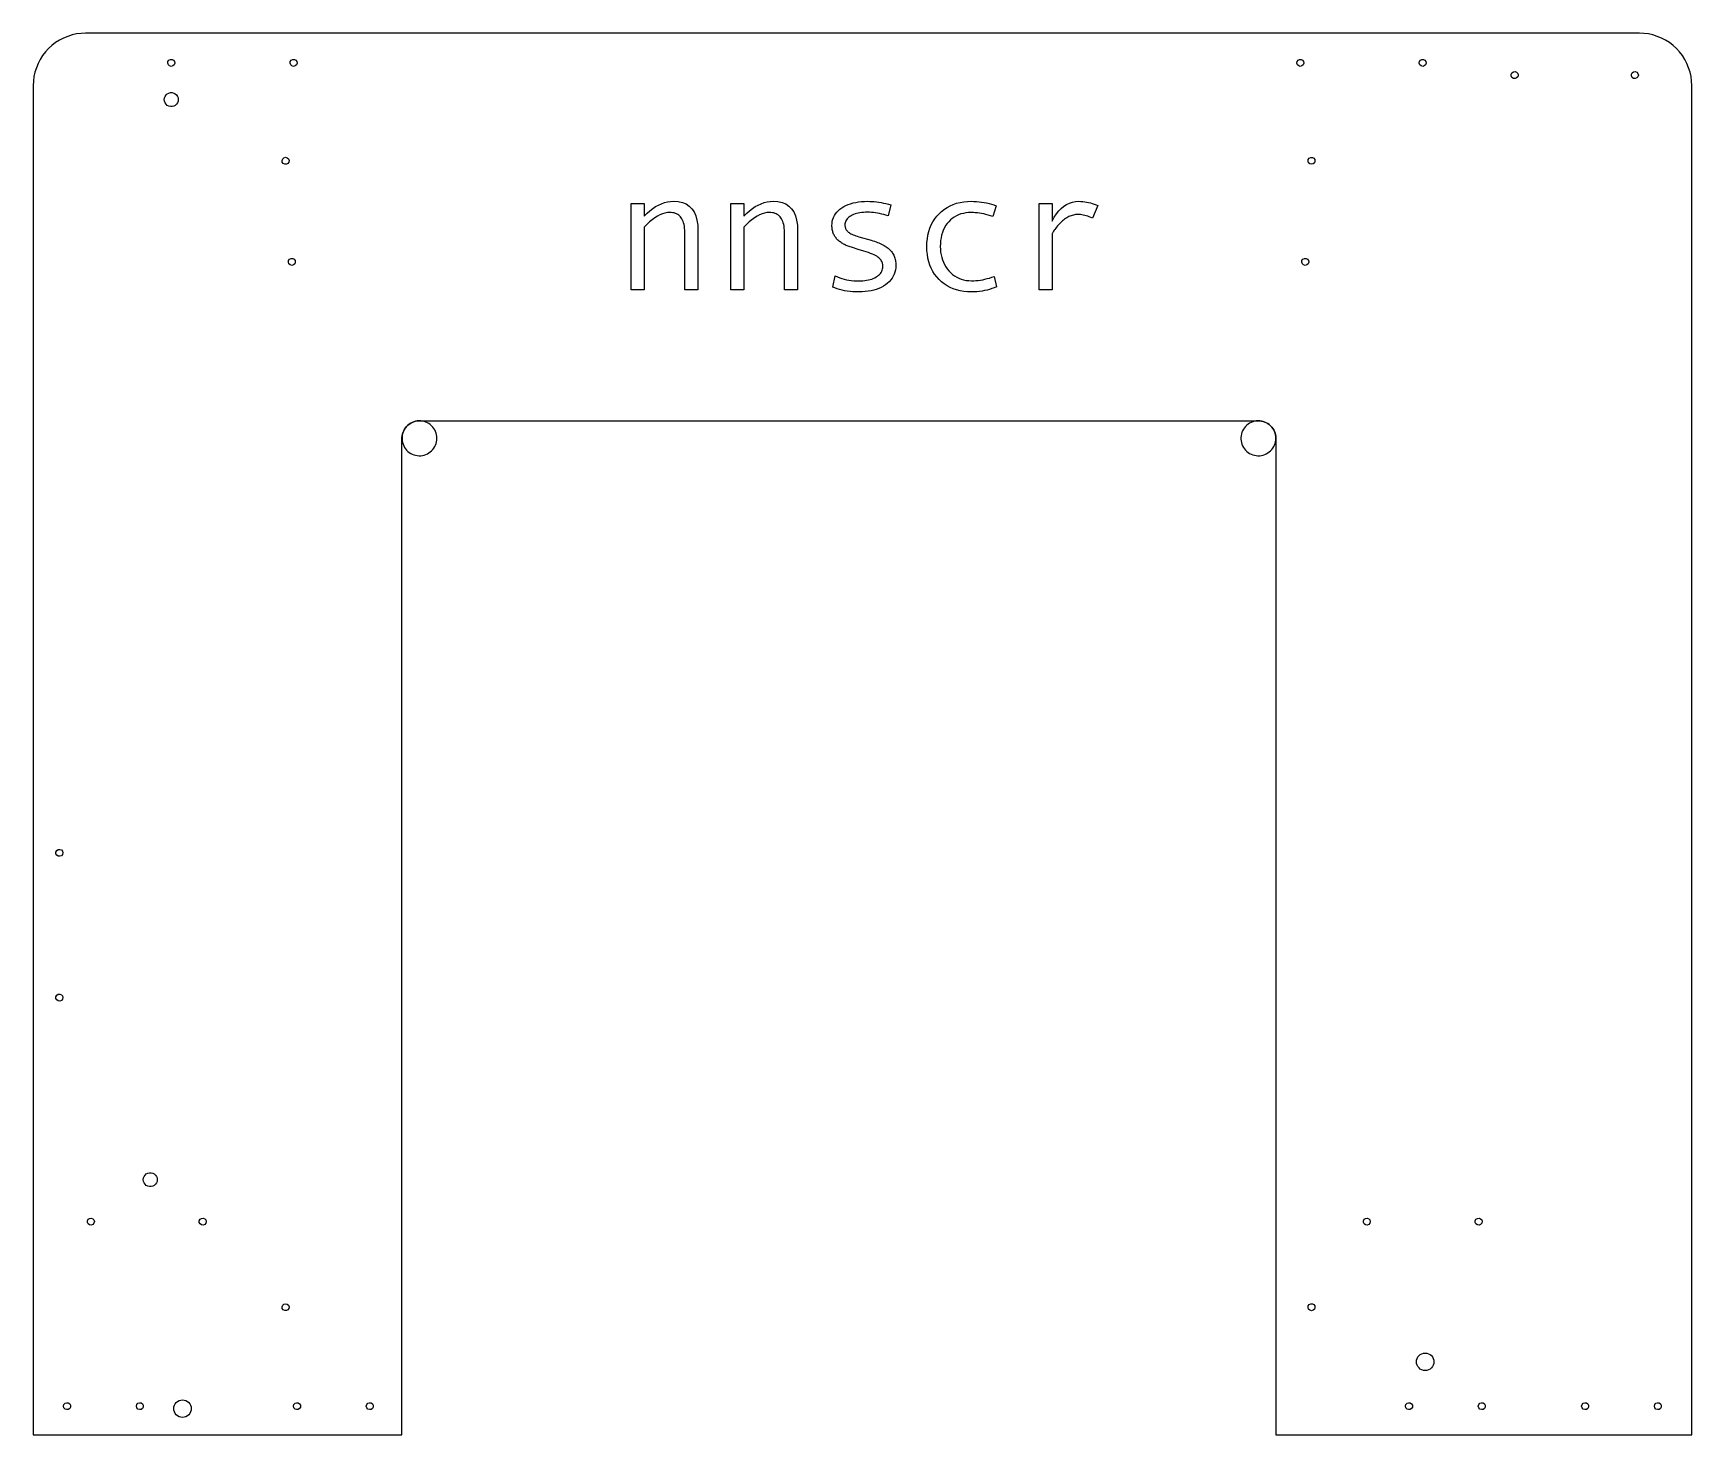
# Model space of a CAD drawing. Header units: metres. Extents: x -237 to 237, y 0 to 401.
import ezdxf

# ---------------------------------------------------------------- set-up
doc = ezdxf.new("R2010")
doc.units = ezdxf.units.M

msp = doc.modelspace()

# ---------------------------------------------------------------- linework, layer by layer
for p, q in [((-229.75, 398.99), (-230.854, 398.287)), ((-228.589, 399.595), (-229.75, 398.99)), ((-227.38, 400.095), (-228.589, 399.595)), ((-226.132, 400.489), (-227.38, 400.095)), ((-224.855, 400.772), (-226.132, 400.489)), ((-223.557, 400.943), (-224.855, 400.772)), ((-222.25, 401), (-223.557, 400.943)), ((222.25, 401), (-222.25, 401)), ((223.557, 400.943), (222.25, 401)), ((224.855, 400.772), (223.557, 400.943)), ((226.132, 400.489), (224.855, 400.772)), ((227.38, 400.095), (226.132, 400.489)), ((228.589, 399.595), (227.38, 400.095)), ((229.75, 398.99), (228.589, 399.595)), ((230.854, 398.287), (229.75, 398.99)), ((-234.537, 394.604), (-235.24, 393.5)), ((-233.741, 395.642), (-234.537, 394.604)), ((-232.857, 396.607), (-233.741, 395.642)), ((-231.892, 397.491), (-232.857, 396.607)), ((-230.854, 398.287), (-231.892, 397.491)), ((231.892, 397.491), (230.854, 398.287)), ((232.857, 396.607), (231.892, 397.491)), ((233.741, 395.642), (232.857, 396.607)), ((234.537, 394.604), (233.741, 395.642)), ((235.24, 393.5), (234.537, 394.604)), ((-236.739, 389.882), (-237.022, 388.605)), ((-236.345, 391.13), (-236.739, 389.882)), ((-235.845, 392.339), (-236.345, 391.13)), ((-235.24, 393.5), (-235.845, 392.339)), ((-198.743, 392.379), (-198.685, 392.855)), ((-198.573, 391.932), (-198.743, 392.379)), ((-198.685, 392.855), (-198.413, 393.249)), ((-198.215, 391.615), (-198.573, 391.932)), ((-198.413, 393.249), (-197.989, 393.471)), ((-197.75, 391.5), (-198.215, 391.615)), ((-197.989, 393.471), (-197.511, 393.471)), ((-197.285, 391.615), (-197.75, 391.5)), ((-197.511, 393.471), (-197.087, 393.249)), ((-196.927, 391.932), (-197.285, 391.615)), ((-197.087, 393.249), (-196.815, 392.855)), ((-196.757, 392.379), (-196.927, 391.932)), ((-196.815, 392.855), (-196.757, 392.379)), ((-163.743, 392.379), (-163.685, 392.855)), ((-163.573, 391.932), (-163.743, 392.379)), ((-163.685, 392.855), (-163.413, 393.249)), ((-163.215, 391.615), (-163.573, 391.932)), ((-163.413, 393.249), (-162.989, 393.471)), ((-162.75, 391.5), (-163.215, 391.615)), ((-162.989, 393.471), (-162.511, 393.471)), ((-162.285, 391.615), (-162.75, 391.5)), ((-162.511, 393.471), (-162.087, 393.249)), ((-161.927, 391.932), (-162.285, 391.615)), ((-162.087, 393.249), (-161.815, 392.855)), ((-161.757, 392.379), (-161.927, 391.932)), ((-161.815, 392.855), (-161.757, 392.379)), ((124.257, 392.379), (124.315, 392.855)), ((124.427, 391.932), (124.257, 392.379)), ((124.315, 392.855), (124.587, 393.249)), ((124.785, 391.615), (124.427, 391.932)), ((124.587, 393.249), (125.011, 393.471)), ((125.25, 391.5), (124.785, 391.615)), ((125.011, 393.471), (125.489, 393.471)), ((125.715, 391.615), (125.25, 391.5)), ((125.489, 393.471), (125.913, 393.249)), ((126.073, 391.932), (125.715, 391.615)), ((125.913, 393.249), (126.185, 392.855)), ((126.243, 392.379), (126.073, 391.932)), ((126.185, 392.855), (126.243, 392.379)), ((159.257, 392.379), (159.315, 392.855)), ((159.427, 391.932), (159.257, 392.379)), ((159.315, 392.855), (159.587, 393.249)), ((159.785, 391.615), (159.427, 391.932)), ((159.587, 393.249), (160.011, 393.471)), ((160.25, 391.5), (159.785, 391.615)), ((160.011, 393.471), (160.489, 393.471)), ((160.715, 391.615), (160.25, 391.5)), ((160.489, 393.471), (160.913, 393.249)), ((161.073, 391.932), (160.715, 391.615)), ((160.913, 393.249), (161.185, 392.855)), ((161.243, 392.379), (161.073, 391.932)), ((161.185, 392.855), (161.243, 392.379)), ((185.579, 389.239), (185.801, 389.663)), ((185.579, 388.761), (185.579, 389.239)), ((185.801, 389.663), (186.195, 389.935)), ((186.195, 389.935), (186.671, 389.993)), ((186.671, 389.993), (187.118, 389.823)), ((187.118, 389.823), (187.435, 389.465)), ((187.435, 389.465), (187.55, 389)), ((219.979, 389.239), (220.201, 389.663)), ((219.979, 388.761), (219.979, 389.239)), ((220.201, 389.663), (220.595, 389.935)), ((220.595, 389.935), (221.071, 389.993)), ((221.071, 389.993), (221.518, 389.823)), ((221.518, 389.823), (221.835, 389.465)), ((221.835, 389.465), (221.95, 389)), ((235.845, 392.339), (235.24, 393.5)), ((236.345, 391.13), (235.845, 392.339)), ((236.739, 389.882), (236.345, 391.13)), ((237.022, 388.605), (236.739, 389.882)), ((-237.193, 387.307), (-237.25, 386)), ((-237.25, 386), (-237.25, 0)), ((-237.022, 388.605), (-237.193, 387.307)), ((185.801, 388.337), (185.579, 388.761)), ((186.195, 388.065), (185.801, 388.337)), ((186.671, 388.007), (186.195, 388.065)), ((187.118, 388.177), (186.671, 388.007)), ((187.435, 388.535), (187.118, 388.177)), ((187.55, 389), (187.435, 388.535)), ((220.201, 388.337), (219.979, 388.761)), ((220.595, 388.065), (220.201, 388.337)), ((221.071, 388.007), (220.595, 388.065)), ((221.518, 388.177), (221.071, 388.007)), ((221.835, 388.535), (221.518, 388.177)), ((221.95, 389), (221.835, 388.535)), ((237.193, 387.307), (237.022, 388.605)), ((237.25, 386), (237.193, 387.307)), ((237.25, 0), (237.25, 386)), ((-199.75, 382), (-199.692, 382.479)), ((-199.692, 381.521), (-199.75, 382)), ((-199.692, 382.479), (-199.521, 382.929)), ((-199.521, 381.071), (-199.692, 381.521)), ((-199.521, 382.929), (-199.247, 383.326)), ((-199.247, 380.674), (-199.521, 381.071)), ((-199.247, 383.326), (-198.886, 383.646)), ((-198.886, 380.354), (-199.247, 380.674)), ((-198.886, 383.646), (-198.459, 383.87)), ((-198.459, 380.13), (-198.886, 380.354)), ((-198.459, 383.87), (-197.991, 383.985)), ((-197.991, 380.015), (-198.459, 380.13)), ((-197.991, 383.985), (-197.509, 383.985)), ((-197.509, 380.015), (-197.991, 380.015)), ((-197.509, 383.985), (-197.041, 383.87)), ((-197.041, 380.13), (-197.509, 380.015)), ((-197.041, 383.87), (-196.614, 383.646)), ((-196.614, 380.354), (-197.041, 380.13)), ((-196.614, 383.646), (-196.253, 383.326)), ((-196.253, 380.674), (-196.614, 380.354)), ((-196.253, 383.326), (-195.979, 382.929)), ((-195.979, 381.071), (-196.253, 380.674)), ((-195.979, 382.929), (-195.808, 382.479)), ((-195.808, 381.521), (-195.979, 381.071)), ((-195.808, 382.479), (-195.75, 382)), ((-195.75, 382), (-195.808, 381.521)), ((-165.873, 365.058), (-165.515, 365.375)), ((-165.515, 365.375), (-165.05, 365.49)), ((-165.05, 365.49), (-164.585, 365.375)), ((-164.585, 365.375), (-164.227, 365.058)), ((127.787, 365.239), (128.211, 365.461)), ((128.211, 365.461), (128.689, 365.461)), ((128.689, 365.461), (129.113, 365.239)), ((-166.043, 364.611), (-165.873, 365.058)), ((-165.985, 364.135), (-166.043, 364.611)), ((-165.713, 363.741), (-165.985, 364.135)), ((-165.289, 363.519), (-165.713, 363.741)), ((-164.811, 363.519), (-165.289, 363.519)), ((-164.387, 363.741), (-164.811, 363.519)), ((-164.115, 364.135), (-164.387, 363.741)), ((-164.227, 365.058), (-164.057, 364.611)), ((-164.057, 364.611), (-164.115, 364.135)), ((127.457, 364.369), (127.515, 364.845)), ((127.627, 363.922), (127.457, 364.369)), ((127.515, 364.845), (127.787, 365.239)), ((127.985, 363.605), (127.627, 363.922)), ((128.45, 363.49), (127.985, 363.605)), ((128.915, 363.605), (128.45, 363.49)), ((129.273, 363.922), (128.915, 363.605)), ((129.113, 365.239), (129.385, 364.845)), ((129.443, 364.369), (129.273, 363.922)), ((129.385, 364.845), (129.443, 364.369)), ((-66.1422, 327.55), (-66.1422, 352.318)), ((-66.1422, 352.318), (-62.4302, 352.318)), ((-62.4302, 352.318), (-62.4302, 348.67)), ((-59.9989, 350.824), (-59.1713, 351.373)), ((-59.1713, 351.373), (-58.3352, 351.838)), ((-58.3352, 351.838), (-57.4905, 352.218)), ((-57.4905, 352.218), (-56.6373, 352.514)), ((-56.6373, 352.514), (-55.7755, 352.725)), ((-55.7755, 352.725), (-54.9051, 352.852)), ((-54.9051, 352.852), (-54.0262, 352.894)), ((-54.0262, 352.894), (-52.7046, 352.81)), ((-52.7046, 352.81), (-51.522, 352.558)), ((-51.522, 352.558), (-50.4786, 352.137)), ((-50.4786, 352.137), (-49.5744, 351.549)), ((-49.5744, 351.549), (-48.8092, 350.792)), ((-37.6373, 327.55), (-37.6373, 352.318)), ((-37.6373, 352.318), (-33.9253, 352.318)), ((-33.9253, 352.318), (-33.9253, 348.67)), ((-31.494, 350.824), (-30.6664, 351.373)), ((-30.6664, 351.373), (-29.8303, 351.838)), ((-29.8303, 351.838), (-28.9856, 352.218)), ((-28.9856, 352.218), (-28.1324, 352.514)), ((-28.1324, 352.514), (-27.2706, 352.725)), ((-27.2706, 352.725), (-26.4002, 352.852)), ((-26.4002, 352.852), (-25.5213, 352.894)), ((-25.5213, 352.894), (-24.1997, 352.81)), ((-24.1997, 352.81), (-23.0172, 352.558)), ((-23.0172, 352.558), (-21.9738, 352.137)), ((-21.9738, 352.137), (-21.0695, 351.549)), ((-21.0695, 351.549), (-20.3043, 350.792)), ((-5.94443, 351.022), (-5.36534, 351.378)), ((-5.36534, 351.378), (-4.74963, 351.696)), ((-4.74963, 351.696), (-4.09734, 351.977)), ((-4.09734, 351.977), (-3.40843, 352.22)), ((-3.40843, 352.22), (-2.68294, 352.426)), ((-2.68294, 352.426), (-1.92084, 352.594)), ((-1.92084, 352.594), (-1.12213, 352.725)), ((-1.12213, 352.725), (-0.28684, 352.819)), ((-0.28684, 352.819), (0.58505, 352.875)), ((0.58505, 352.875), (1.49355, 352.894)), ((1.49355, 352.894), (2.09901, 352.884)), ((2.09901, 352.884), (2.71779, 352.853)), ((2.71779, 352.853), (3.34988, 352.802)), ((3.34988, 352.802), (3.99532, 352.73)), ((3.99532, 352.73), (4.65405, 352.638)), ((4.65405, 352.638), (5.32611, 352.525)), ((5.32611, 352.525), (6.01149, 352.392)), ((6.01149, 352.392), (6.71019, 352.239)), ((6.71019, 352.239), (7.42221, 352.065)), ((8.14755, 351.87), (7.31955, 348.734)), ((7.42221, 352.065), (8.14755, 351.87)), ((23.413, 350.627), (24.2248, 351.158)), ((24.2248, 351.158), (25.0806, 351.619)), ((25.0806, 351.619), (25.9804, 352.008)), ((25.9804, 352.008), (26.9242, 352.327)), ((26.9242, 352.327), (27.912, 352.575)), ((27.912, 352.575), (28.9438, 352.752)), ((28.9438, 352.752), (30.0196, 352.859)), ((30.0196, 352.859), (31.1394, 352.894)), ((31.1394, 352.894), (31.8829, 352.881)), ((31.8829, 352.881), (32.6192, 352.843)), ((32.6192, 352.843), (33.3483, 352.779)), ((33.3483, 352.779), (34.0703, 352.689)), ((34.0703, 352.689), (34.7852, 352.574)), ((34.7852, 352.574), (35.4929, 352.433)), ((35.4929, 352.433), (36.1935, 352.267)), ((36.1935, 352.267), (36.8869, 352.075)), ((36.8869, 352.075), (37.5733, 351.857)), ((38.2524, 351.614), (37.2734, 348.542)), ((37.5733, 351.857), (38.2524, 351.614)), ((50.5013, 327.55), (50.5013, 352.318)), ((50.5013, 352.318), (54.2133, 352.318)), ((54.2133, 352.318), (54.2133, 347.262)), ((56.8669, 350.866), (57.6181, 351.486)), ((57.6181, 351.486), (58.4043, 351.993)), ((58.4043, 351.993), (59.2257, 352.387)), ((59.2257, 352.387), (60.0821, 352.669)), ((60.0821, 352.669), (60.9737, 352.838)), ((60.9737, 352.838), (61.9003, 352.894)), ((61.9003, 352.894), (62.4586, 352.882)), ((62.4586, 352.882), (63.0136, 352.845)), ((63.0136, 352.845), (63.5653, 352.785)), ((63.5653, 352.785), (64.1136, 352.699)), ((64.1136, 352.699), (64.6586, 352.59)), ((64.6586, 352.59), (65.2002, 352.456)), ((65.2002, 352.456), (65.7385, 352.298)), ((65.7385, 352.298), (66.2734, 352.116)), ((67.3333, 351.678), (65.8383, 348.094)), ((66.2734, 352.116), (66.8051, 351.909)), ((66.8051, 351.909), (67.3333, 351.678)), ((-62.4302, 348.67), (-61.6283, 349.473)), ((-60.8938, 346.991), (-61.657, 346.273)), ((-61.6283, 349.473), (-60.8179, 350.191)), ((-60.1405, 347.624), (-60.8938, 346.991)), ((-60.8179, 350.191), (-59.9989, 350.824)), ((-59.3972, 348.173), (-60.1405, 347.624)), ((-58.664, 348.638), (-59.3972, 348.173)), ((-57.9406, 349.018), (-58.664, 348.638)), ((-57.2273, 349.314), (-57.9406, 349.018)), ((-56.524, 349.525), (-57.2273, 349.314)), ((-55.8306, 349.652), (-56.524, 349.525)), ((-55.1472, 349.694), (-55.8306, 349.652)), ((-54.7084, 349.679), (-55.1472, 349.694)), ((-54.2936, 349.635), (-54.7084, 349.679)), ((-53.9027, 349.56), (-54.2936, 349.635)), ((-53.5358, 349.456), (-53.9027, 349.56)), ((-53.1929, 349.323), (-53.5358, 349.456)), ((-52.874, 349.159), (-53.1929, 349.323)), ((-52.5791, 348.966), (-52.874, 349.159)), ((-52.3082, 348.744), (-52.5791, 348.966)), ((-52.0612, 348.491), (-52.3082, 348.744)), ((-51.8382, 348.209), (-52.0612, 348.491)), ((-51.6376, 347.894), (-51.8382, 348.209)), ((-51.458, 347.542), (-51.6376, 347.894)), ((-51.2996, 347.154), (-51.458, 347.542)), ((-51.1624, 346.73), (-51.2996, 347.154)), ((-51.0462, 346.27), (-51.1624, 346.73)), ((-48.8092, 350.792), (-48.1832, 349.867)), ((-48.1832, 349.867), (-47.6962, 348.774)), ((-47.6962, 348.774), (-47.3484, 347.513)), ((-47.3484, 347.513), (-47.1398, 346.084)), ((-33.9253, 348.67), (-33.1234, 349.473)), ((-32.3889, 346.991), (-33.1521, 346.273)), ((-33.1234, 349.473), (-32.313, 350.191)), ((-31.6356, 347.624), (-32.3889, 346.991)), ((-32.313, 350.191), (-31.494, 350.824)), ((-30.8923, 348.173), (-31.6356, 347.624)), ((-30.1591, 348.638), (-30.8923, 348.173)), ((-29.4358, 349.018), (-30.1591, 348.638)), ((-28.7224, 349.314), (-29.4358, 349.018)), ((-28.0191, 349.525), (-28.7224, 349.314)), ((-27.3257, 349.652), (-28.0191, 349.525)), ((-26.6423, 349.694), (-27.3257, 349.652)), ((-26.2035, 349.679), (-26.6423, 349.694)), ((-25.7887, 349.635), (-26.2035, 349.679)), ((-25.3978, 349.56), (-25.7887, 349.635)), ((-25.031, 349.456), (-25.3978, 349.56)), ((-24.6881, 349.323), (-25.031, 349.456)), ((-24.3692, 349.159), (-24.6881, 349.323)), ((-24.0742, 348.966), (-24.3692, 349.159)), ((-23.8033, 348.744), (-24.0742, 348.966)), ((-23.5563, 348.491), (-23.8033, 348.744)), ((-23.3333, 348.209), (-23.5563, 348.491)), ((-23.1327, 347.894), (-23.3333, 348.209)), ((-22.9532, 347.542), (-23.1327, 347.894)), ((-22.7948, 347.154), (-22.9532, 347.542)), ((-22.6575, 346.73), (-22.7948, 347.154)), ((-22.5413, 346.27), (-22.6575, 346.73)), ((-20.3043, 350.792), (-19.6783, 349.867)), ((-19.6783, 349.867), (-19.1914, 348.774)), ((-19.1914, 348.774), (-18.8436, 347.513)), ((-18.8436, 347.513), (-18.6349, 346.084)), ((-8.74843, 345.952), (-8.7204, 346.579)), ((-8.7204, 346.579), (-8.63628, 347.178)), ((-8.63628, 347.178), (-8.49608, 347.752)), ((-8.49608, 347.752), (-8.29979, 348.299)), ((-8.29979, 348.299), (-8.04744, 348.819)), ((-8.04744, 348.819), (-7.739, 349.313)), ((-7.739, 349.313), (-7.37448, 349.78)), ((-7.37448, 349.78), (-6.95387, 350.22)), ((-6.95387, 350.22), (-6.47719, 350.635)), ((-6.47719, 350.635), (-5.94443, 351.022)), ((-5.01892, 346.417), (-5.03644, 346.09)), ((-4.9664, 346.731), (-5.01892, 346.417)), ((-4.87885, 347.032), (-4.9664, 346.731)), ((-4.75627, 347.319), (-4.87885, 347.032)), ((-4.59868, 347.592), (-4.75627, 347.319)), ((-4.40607, 347.852), (-4.59868, 347.592)), ((-4.17844, 348.099), (-4.40607, 347.852)), ((-3.91579, 348.333), (-4.17844, 348.099)), ((-3.61812, 348.552), (-3.91579, 348.333)), ((-3.28543, 348.759), (-3.61812, 348.552)), ((-2.9225, 348.949), (-3.28543, 348.759)), ((-2.53447, 349.119), (-2.9225, 348.949)), ((-2.12137, 349.268), (-2.53447, 349.119)), ((-1.6832, 349.398), (-2.12137, 349.268)), ((-1.21994, 349.508), (-1.6832, 349.398)), ((-0.7316, 349.598), (-1.21994, 349.508)), ((-0.21817, 349.668), (-0.7316, 349.598)), ((0.32031, 349.718), (-0.21817, 349.668)), ((0.8839, 349.748), (0.32031, 349.718)), ((1.47255, 349.758), (0.8839, 349.748)), ((2.0253, 349.748), (1.47255, 349.758)), ((2.58514, 349.717), (2.0253, 349.748)), ((3.1521, 349.666), (2.58514, 349.717)), ((3.72615, 349.594), (3.1521, 349.666)), ((4.3073, 349.502), (3.72615, 349.594)), ((4.89555, 349.389), (4.3073, 349.502)), ((5.49091, 349.256), (4.89555, 349.389)), ((6.09335, 349.103), (5.49091, 349.256)), ((6.7029, 348.929), (6.09335, 349.103)), ((7.31955, 348.734), (6.7029, 348.929)), ((19.6757, 346.145), (20.1319, 347.017)), ((20.1319, 347.017), (20.6582, 347.842)), ((20.6582, 347.842), (21.2547, 348.62)), ((21.2547, 348.62), (21.9214, 349.352)), ((21.9214, 349.352), (22.6452, 350.025)), ((22.6452, 350.025), (23.413, 350.627)), ((24.1964, 346.516), (23.7884, 345.933)), ((24.6524, 347.061), (24.1964, 346.516)), ((25.1495, 347.561), (24.6524, 347.061)), ((25.6807, 348.009), (25.1495, 347.561)), ((26.2461, 348.404), (25.6807, 348.009)), ((26.8456, 348.746), (26.2461, 348.404)), ((27.4792, 349.036), (26.8456, 348.746)), ((28.147, 349.273), (27.4792, 349.036)), ((28.8489, 349.457), (28.147, 349.273)), ((29.5849, 349.589), (28.8489, 349.457)), ((30.3551, 349.668), (29.5849, 349.589)), ((31.1594, 349.694), (30.3551, 349.668)), ((31.7107, 349.682), (31.1594, 349.694)), ((32.2754, 349.648), (31.7107, 349.682)), ((32.8533, 349.59), (32.2754, 349.648)), ((33.4447, 349.51), (32.8533, 349.59)), ((34.0494, 349.406), (33.4447, 349.51)), ((34.6675, 349.279), (34.0494, 349.406)), ((35.299, 349.13), (34.6675, 349.279)), ((35.9438, 348.957), (35.299, 349.13)), ((36.6019, 348.761), (35.9438, 348.957)), ((37.2734, 348.542), (36.6019, 348.761)), ((54.2133, 347.262), (54.8241, 348.332)), ((54.8241, 348.332), (55.4699, 349.29)), ((55.4699, 349.29), (56.1509, 350.134)), ((56.3419, 346.477), (56.0661, 346.169)), ((56.1509, 350.134), (56.8669, 350.866)), ((56.6228, 346.769), (56.3419, 346.477)), ((56.9086, 347.044), (56.6228, 346.769)), ((57.1994, 347.304), (56.9086, 347.044)), ((57.4951, 347.548), (57.1994, 347.304)), ((57.7959, 347.775), (57.4951, 347.548)), ((58.1016, 347.987), (57.7959, 347.775)), ((58.4123, 348.182), (58.1016, 347.987)), ((58.7262, 348.36), (58.4123, 348.182)), ((59.0415, 348.519), (58.7262, 348.36)), ((59.3583, 348.659), (59.0415, 348.519)), ((59.6765, 348.781), (59.3583, 348.659)), ((59.9961, 348.884), (59.6765, 348.781)), ((60.3171, 348.968), (59.9961, 348.884)), ((60.6395, 349.034), (60.3171, 348.968)), ((60.9634, 349.081), (60.6395, 349.034)), ((61.2886, 349.109), (60.9634, 349.081)), ((61.6153, 349.118), (61.2886, 349.109)), ((61.978, 349.108), (61.6153, 349.118)), ((62.3538, 349.077), (61.978, 349.108)), ((62.743, 349.026), (62.3538, 349.077)), ((63.1454, 348.954), (62.743, 349.026)), ((63.5611, 348.862), (63.1454, 348.954)), ((63.99, 348.749), (63.5611, 348.862)), ((64.4322, 348.616), (63.99, 348.749)), ((64.8876, 348.463), (64.4322, 348.616)), ((65.3564, 348.289), (64.8876, 348.463)), ((65.8383, 348.094), (65.3564, 348.289)), ((-61.657, 346.273), (-62.4302, 345.47)), ((-62.4302, 345.47), (-62.4302, 327.55)), ((-50.9512, 345.773), (-51.0462, 346.27)), ((-50.8772, 345.239), (-50.9512, 345.773)), ((-50.8244, 344.669), (-50.8772, 345.239)), ((-50.7928, 344.063), (-50.8244, 344.669)), ((-50.7822, 343.421), (-50.7928, 344.063)), ((-50.7822, 327.55), (-50.7822, 343.421)), ((-47.1398, 346.084), (-47.0702, 344.486)), ((-47.0702, 344.486), (-47.0702, 327.55)), ((-33.1521, 346.273), (-33.9253, 345.47)), ((-33.9253, 345.47), (-33.9253, 327.55)), ((-22.4463, 345.773), (-22.5413, 346.27)), ((-22.3724, 345.239), (-22.4463, 345.773)), ((-22.3195, 344.669), (-22.3724, 345.239)), ((-22.2879, 344.063), (-22.3195, 344.669)), ((-22.2773, 343.421), (-22.2879, 344.063)), ((-22.2773, 327.55), (-22.2773, 343.421)), ((-18.6349, 346.084), (-18.5653, 344.486)), ((-18.5653, 344.486), (-18.5653, 327.55)), ((-8.74239, 345.661), (-8.74843, 345.952)), ((-8.72423, 345.376), (-8.74239, 345.661)), ((-8.69398, 345.096), (-8.72423, 345.376)), ((-8.65163, 344.822), (-8.69398, 345.096)), ((-8.59718, 344.554), (-8.65163, 344.822)), ((-8.53064, 344.291), (-8.59718, 344.554)), ((-8.45198, 344.035), (-8.53064, 344.291)), ((-8.36124, 343.783), (-8.45198, 344.035)), ((-8.25838, 343.538), (-8.36124, 343.783)), ((-8.14343, 343.298), (-8.25838, 343.538)), ((-8.01666, 343.064), (-8.14343, 343.298)), ((-7.87875, 342.838), (-8.01666, 343.064)), ((-7.72971, 342.617), (-7.87875, 342.838)), ((-7.56952, 342.404), (-7.72971, 342.617)), ((-7.39818, 342.197), (-7.56952, 342.404)), ((-7.21571, 341.996), (-7.39818, 342.197)), ((-7.02211, 341.803), (-7.21571, 341.996)), ((-6.81735, 341.615), (-7.02211, 341.803)), ((-5.03644, 346.09), (-5.02841, 345.881)), ((-5.02841, 345.881), (-5.00435, 345.678)), ((-5.00435, 345.678), (-4.96425, 345.479)), ((-4.96425, 345.479), (-4.90811, 345.287)), ((-4.90811, 345.287), (-4.83594, 345.1)), ((-4.83594, 345.1), (-4.74771, 344.918)), ((-4.74771, 344.918), (-4.64345, 344.741)), ((-4.64345, 344.741), (-4.52315, 344.57)), ((-4.52315, 344.57), (-4.38681, 344.404)), ((-4.38681, 344.404), (-4.23444, 344.244)), ((-4.23444, 344.244), (-4.05779, 344.088)), ((-4.05779, 344.088), (-3.84903, 343.933)), ((-3.84903, 343.933), (-3.60818, 343.78)), ((-3.60818, 343.78), (-3.33524, 343.63)), ((-3.33524, 343.63), (-3.03018, 343.481)), ((-3.03018, 343.481), (-2.69304, 343.334)), ((-2.69304, 343.334), (-2.32378, 343.189)), ((-2.32378, 343.189), (-1.92244, 343.046)), ((-1.92244, 343.046), (-1.48898, 342.904)), ((-1.48898, 342.904), (-1.02344, 342.765)), ((-1.02344, 342.765), (2.49455, 341.74)), ((2.49455, 341.74), (2.97206, 341.599)), ((18.4475, 341.086), (18.5528, 342.191)), ((18.5528, 342.191), (18.7282, 343.25)), ((18.7282, 343.25), (18.9739, 344.261)), ((18.9739, 344.261), (19.2897, 345.227)), ((19.2897, 345.227), (19.6757, 346.145)), ((22.3484, 341.65), (22.2764, 340.805)), ((22.4684, 342.457), (22.3484, 341.65)), ((22.6364, 343.228), (22.4684, 342.457)), ((22.8524, 343.96), (22.6364, 343.228)), ((23.1164, 344.655), (22.8524, 343.96)), ((23.4284, 345.313), (23.1164, 344.655)), ((23.7884, 345.933), (23.4284, 345.313)), ((54.2265, 343.608), (54.2133, 343.55)), ((54.2133, 343.55), (54.2133, 327.55)), ((54.266, 343.696), (54.2265, 343.608)), ((54.3318, 343.815), (54.266, 343.696)), ((54.4239, 343.965), (54.3318, 343.815)), ((54.5423, 344.145), (54.4239, 343.965)), ((54.6871, 344.356), (54.5423, 344.145)), ((54.8582, 344.597), (54.6871, 344.356)), ((55.0556, 344.869), (54.8582, 344.597)), ((55.2793, 345.171), (55.0556, 344.869)), ((55.5293, 345.504), (55.2793, 345.171)), ((55.7952, 345.844), (55.5293, 345.504)), ((56.0661, 346.169), (55.7952, 345.844)), ((-6.60147, 341.435), (-6.81735, 341.615)), ((-6.37444, 341.261), (-6.60147, 341.435)), ((-6.13991, 341.095), (-6.37444, 341.261)), ((-5.90152, 340.936), (-6.13991, 341.095)), ((-5.65927, 340.786), (-5.90152, 340.936)), ((-5.41315, 340.645), (-5.65927, 340.786)), ((-5.16318, 340.511), (-5.41315, 340.645)), ((-4.90935, 340.386), (-5.16318, 340.511)), ((-4.65166, 340.269), (-4.90935, 340.386)), ((-4.39011, 340.16), (-4.65166, 340.269)), ((-4.12471, 340.059), (-4.39011, 340.16)), ((-3.85544, 339.967), (-4.12471, 340.059)), ((-2.90477, 339.663), (-3.85544, 339.967)), ((-1.21077, 339.133), (-2.90477, 339.663)), ((0.37955, 338.644), (-1.21077, 339.133)), ((1.06696, 338.426), (0.37955, 338.644)), ((1.70195, 338.209), (1.06696, 338.426)), ((2.28455, 337.995), (1.70195, 338.209)), ((2.81476, 337.782), (2.28455, 337.995)), ((3.29256, 337.572), (2.81476, 337.782)), ((2.97206, 341.599), (3.43179, 341.452)), ((3.71796, 337.363), (3.29256, 337.572)), ((3.43179, 341.452), (3.87373, 341.301)), ((4.09096, 337.156), (3.71796, 337.363)), ((3.87373, 341.301), (4.29791, 341.144)), ((4.41154, 336.951), (4.09096, 337.156)), ((4.29791, 341.144), (4.7043, 340.981)), ((4.67975, 336.748), (4.41154, 336.951)), ((4.7043, 340.981), (5.09291, 340.813)), ((5.09291, 340.813), (5.46375, 340.64)), ((5.46375, 340.64), (5.81679, 340.461)), ((5.81679, 340.461), (6.15205, 340.277)), ((6.15205, 340.277), (6.46954, 340.088)), ((6.46954, 340.088), (6.77043, 339.892)), ((6.77043, 339.892), (7.05588, 339.688)), ((7.05588, 339.688), (7.32587, 339.476)), ((7.32587, 339.476), (7.58043, 339.256)), ((7.58043, 339.256), (7.81955, 339.028)), ((7.81955, 339.028), (8.04323, 338.792)), ((8.04323, 338.792), (8.25146, 338.547)), ((8.25146, 338.547), (8.44427, 338.295)), ((8.44427, 338.295), (8.62163, 338.035)), ((8.62163, 338.035), (8.78355, 337.766)), ((8.78355, 337.766), (8.93024, 337.489)), ((8.93024, 337.489), (9.06148, 337.204)), ((9.06148, 337.204), (9.17728, 336.909)), ((9.17728, 336.909), (9.27763, 336.606)), ((18.4124, 339.934), (18.4475, 341.086)), ((18.4472, 338.782), (18.4124, 339.934)), ((18.5516, 337.677), (18.4472, 338.782)), ((18.7255, 336.618), (18.5516, 337.677)), ((22.2764, 340.805), (22.2524, 339.922)), ((22.2524, 339.922), (22.2772, 339.11)), ((22.2772, 339.11), (22.3515, 338.324)), ((22.3515, 338.324), (22.4754, 337.564)), ((22.4754, 337.564), (22.6489, 336.831)), ((-164.243, 335.459), (-164.185, 335.935)), ((-164.073, 335.012), (-164.243, 335.459)), ((-164.185, 335.935), (-163.913, 336.329)), ((-163.715, 334.695), (-164.073, 335.012)), ((-163.913, 336.329), (-163.489, 336.551)), ((-163.25, 334.58), (-163.715, 334.695)), ((-163.489, 336.551), (-163.011, 336.551)), ((-162.785, 334.695), (-163.25, 334.58)), ((-163.011, 336.551), (-162.587, 336.329)), ((-162.427, 335.012), (-162.785, 334.695)), ((-162.587, 336.329), (-162.315, 335.935)), ((-162.257, 335.459), (-162.427, 335.012)), ((-162.315, 335.935), (-162.257, 335.459)), ((4.89555, 336.547), (4.67975, 336.748)), ((4.8954, 332.003), (5.14696, 332.283)), ((5.07567, 336.344), (4.89555, 336.547)), ((5.23683, 336.136), (5.07567, 336.344)), ((5.14696, 332.283), (5.3598, 332.578)), ((5.37903, 335.923), (5.23683, 336.136)), ((5.3598, 332.578), (5.53395, 332.888)), ((5.50227, 335.704), (5.37903, 335.923)), ((5.60655, 335.479), (5.50227, 335.704)), ((5.53395, 332.888), (5.6694, 333.213)), ((5.69186, 335.249), (5.60655, 335.479)), ((5.6694, 333.213), (5.76614, 333.552)), ((5.75822, 335.014), (5.69186, 335.249)), ((5.80563, 334.774), (5.75822, 335.014)), ((5.76614, 333.552), (5.8242, 333.907)), ((5.83408, 334.527), (5.80563, 334.774)), ((5.8242, 333.907), (5.84355, 334.276)), ((5.84355, 334.276), (5.83408, 334.527)), ((9.28835, 332.618), (9.08051, 332.016)), ((9.27763, 336.606), (9.36255, 336.294)), ((9.4368, 333.25), (9.28835, 332.618)), ((9.36255, 336.294), (9.43204, 335.974)), ((9.43204, 335.974), (9.48607, 335.644)), ((9.52586, 333.912), (9.4368, 333.25)), ((9.48607, 335.644), (9.52467, 335.306)), ((9.52467, 335.306), (9.54784, 334.959)), ((9.55556, 334.603), (9.52586, 333.912)), ((9.54784, 334.959), (9.55556, 334.603)), ((18.9691, 335.607), (18.7255, 336.618)), ((19.2822, 334.641), (18.9691, 335.607)), ((19.6649, 333.723), (19.2822, 334.641)), ((20.1171, 332.851), (19.6649, 333.723)), ((20.639, 332.026), (20.1171, 332.851)), ((22.6489, 336.831), (22.8719, 336.124)), ((22.8719, 336.124), (23.1445, 335.443)), ((23.1445, 335.443), (23.4667, 334.789)), ((23.4667, 334.789), (23.8383, 334.161)), ((23.8383, 334.161), (24.2596, 333.559)), ((24.2596, 333.559), (24.7304, 332.984)), ((24.7304, 332.984), (25.2413, 332.45)), ((25.2413, 332.45), (25.7821, 331.972)), ((125.657, 335.459), (125.715, 335.935)), ((125.827, 335.012), (125.657, 335.459)), ((125.715, 335.935), (125.987, 336.329)), ((126.185, 334.695), (125.827, 335.012)), ((125.987, 336.329), (126.411, 336.551)), ((126.65, 334.58), (126.185, 334.695)), ((126.411, 336.551), (126.889, 336.551)), ((127.115, 334.695), (126.65, 334.58)), ((126.889, 336.551), (127.313, 336.329)), ((127.473, 335.012), (127.115, 334.695)), ((127.313, 336.329), (127.585, 335.935)), ((127.643, 335.459), (127.473, 335.012)), ((127.585, 335.935), (127.643, 335.459)), ((-62.4302, 327.55), (-66.1422, 327.55)), ((-47.0702, 327.55), (-50.7822, 327.55)), ((-33.9253, 327.55), (-37.6373, 327.55)), ((-18.5653, 327.55), (-22.2773, 327.55)), ((-8.49243, 328.382), (-7.78044, 331.582)), ((-7.88292, 328.114), (-8.49243, 328.382)), ((-7.24155, 327.875), (-7.88292, 328.114)), ((-7.78044, 331.582), (-7.15411, 331.302)), ((-6.56836, 327.664), (-7.24155, 327.875)), ((-7.15411, 331.302), (-6.51875, 331.052)), ((-5.86331, 327.481), (-6.56836, 327.664)), ((-6.51875, 331.052), (-5.87436, 330.831)), ((-5.87436, 330.831), (-5.22092, 330.64)), ((-5.12643, 327.326), (-5.86331, 327.481)), ((-5.22092, 330.64), (-4.55844, 330.478)), ((-4.55844, 330.478), (-3.88692, 330.346)), ((-3.88692, 330.346), (-3.20636, 330.242)), ((-3.20636, 330.242), (-2.51675, 330.169)), ((-2.51675, 330.169), (-1.81812, 330.125)), ((-1.81812, 330.125), (-1.11043, 330.11)), ((-1.11043, 330.11), (-0.50494, 330.121)), ((-0.50494, 330.121), (0.07751, 330.156)), ((0.07751, 330.156), (0.63696, 330.213)), ((0.63696, 330.213), (1.17339, 330.293)), ((1.17339, 330.293), (1.6868, 330.395)), ((1.6868, 330.395), (2.17719, 330.521)), ((2.17719, 330.521), (2.64456, 330.669)), ((3.2148, 327.486), (2.44356, 327.302)), ((2.64456, 330.669), (3.08891, 330.84)), ((3.08891, 330.84), (3.51024, 331.034)), ((3.95375, 327.712), (3.2148, 327.486)), ((3.51024, 331.034), (3.90855, 331.251)), ((3.90855, 331.251), (4.2762, 331.487)), ((4.6604, 327.978), (3.95375, 327.712)), ((4.2762, 331.487), (4.60515, 331.737)), ((4.60515, 331.737), (4.8954, 332.003)), ((5.33475, 328.285), (4.6604, 327.978)), ((5.97681, 328.634), (5.33475, 328.285)), ((6.58655, 329.023), (5.97681, 328.634)), ((7.15067, 329.448), (6.58655, 329.023)), ((7.6554, 329.902), (7.15067, 329.448)), ((8.10074, 330.386), (7.6554, 329.902)), ((8.48671, 330.9), (8.10074, 330.386)), ((8.81329, 331.443), (8.48671, 330.9)), ((9.08051, 332.016), (8.81329, 331.443)), ((21.2304, 331.248), (20.639, 332.026)), ((21.8914, 330.516), (21.2304, 331.248)), ((22.6111, 329.843), (21.8914, 330.516)), ((23.378, 329.241), (22.6111, 329.843)), ((24.1921, 328.71), (23.378, 329.241)), ((25.0535, 328.249), (24.1921, 328.71)), ((25.9622, 327.859), (25.0535, 328.249)), ((25.7821, 331.972), (26.353, 331.551)), ((26.9181, 327.541), (25.9622, 327.859)), ((26.353, 331.551), (26.9539, 331.186)), ((27.9213, 327.293), (26.9181, 327.541)), ((26.9539, 331.186), (27.5849, 330.876)), ((27.5849, 330.876), (28.246, 330.624)), ((28.246, 330.624), (28.937, 330.427)), ((28.937, 330.427), (29.6581, 330.286)), ((29.6581, 330.286), (30.4093, 330.202)), ((30.4093, 330.202), (31.1904, 330.174)), ((31.1904, 330.174), (31.8215, 330.186)), ((31.8215, 330.186), (32.4564, 330.223)), ((32.4564, 330.223), (33.0951, 330.283)), ((33.0951, 330.283), (33.7376, 330.369)), ((33.7376, 330.369), (34.3839, 330.478)), ((34.3839, 330.478), (35.034, 330.612)), ((35.6297, 327.504), (34.9259, 327.342)), ((35.034, 330.612), (35.6879, 330.77)), ((36.3206, 327.695), (35.6297, 327.504)), ((35.6879, 330.77), (36.3456, 330.952)), ((36.9987, 327.916), (36.3206, 327.695)), ((36.3456, 330.952), (37.0071, 331.159)), ((37.664, 328.166), (36.9987, 327.916)), ((37.0071, 331.159), (37.6724, 331.39)), ((38.3164, 328.446), (37.664, 328.166)), ((37.6724, 331.39), (38.3164, 328.446)), ((54.2133, 327.55), (50.5013, 327.55)), ((-4.35771, 327.199), (-5.12643, 327.326)), ((-3.55716, 327.101), (-4.35771, 327.199)), ((-2.72475, 327.03), (-3.55716, 327.101)), ((-1.86052, 326.988), (-2.72475, 327.03)), ((-0.96443, 326.974), (-1.86052, 326.988)), ((-0.06398, 326.994), (-0.96443, 326.974)), ((0.80415, 327.056), (-0.06398, 326.994)), ((1.64, 327.158), (0.80415, 327.056)), ((2.44356, 327.302), (1.64, 327.158)), ((28.9718, 327.116), (27.9213, 327.293)), ((30.0695, 327.009), (28.9718, 327.116)), ((31.2144, 326.974), (30.0695, 327.009)), ((31.9824, 326.989), (31.2144, 326.974)), ((32.7375, 327.033), (31.9824, 326.989)), ((33.4799, 327.106), (32.7375, 327.033)), ((34.2093, 327.21), (33.4799, 327.106)), ((34.9259, 327.342), (34.2093, 327.21)), ((-129.25, 289.43), (-128.806, 289.658)), ((-128.802, 289.648), (-129.245, 289.421)), ((-128.806, 289.658), (-128.342, 289.84)), ((-128.339, 289.83), (-128.802, 289.648)), ((-128.342, 289.84), (-127.863, 289.975)), ((-127.86, 289.965), (-128.339, 289.83)), ((-127.863, 289.975), (-127.372, 290.061)), ((-127.37, 290.051), (-127.86, 289.965)), ((-127.372, 290.061), (-126.875, 290.098)), ((-126.874, 290.088), (-127.37, 290.051)), ((-126.875, 290.098), (-126.75, 290.095)), ((-126.377, 290.076), (-126.874, 290.088)), ((-126.75, 290.095), (-126.75, 290.1)), ((-126.75, 290.1), (113.25, 290.1)), ((-125.883, 290.014), (-126.377, 290.076)), ((-125.398, 289.903), (-125.883, 290.014)), ((-124.927, 289.745), (-125.398, 289.903)), ((-124.473, 289.54), (-124.927, 289.745)), ((-124.043, 289.292), (-124.473, 289.54)), ((111.198, 289.648), (110.755, 289.421)), ((111.661, 289.83), (111.198, 289.648)), ((112.14, 289.965), (111.661, 289.83)), ((112.63, 290.051), (112.14, 289.965)), ((113.126, 290.088), (112.63, 290.051)), ((113.623, 290.076), (113.126, 290.088)), ((113.25, 290.1), (113.25, 290.095)), ((113.25, 290.095), (113.624, 290.086)), ((114.117, 290.014), (113.623, 290.076)), ((113.624, 290.086), (114.118, 290.024)), ((114.601, 289.903), (114.117, 290.014)), ((114.118, 290.024), (114.604, 289.913)), ((115.073, 289.745), (114.601, 289.903)), ((114.604, 289.913), (115.077, 289.754)), ((115.526, 289.54), (115.073, 289.745)), ((115.077, 289.754), (115.531, 289.549)), ((115.957, 289.292), (115.526, 289.54)), ((115.531, 289.549), (115.963, 289.3)), ((-131.75, 285.1), (-131.744, 285.1)), ((-131.75, 0), (-131.75, 285.1)), ((-131.744, 285.349), (-131.694, 285.845)), ((-131.744, 285.1), (-131.744, 285.349)), ((-131.684, 285.844), (-131.734, 285.349)), ((-131.734, 285.349), (-131.734, 284.851)), ((-131.734, 284.851), (-131.684, 284.356)), ((-131.694, 285.845), (-131.595, 286.334)), ((-131.586, 286.331), (-131.684, 285.844)), ((-131.595, 286.334), (-131.448, 286.81)), ((-131.439, 286.807), (-131.586, 286.331)), ((-131.448, 286.81), (-131.255, 287.269)), ((-131.246, 287.265), (-131.439, 286.807)), ((-131.255, 287.269), (-131.016, 287.707)), ((-131.008, 287.702), (-131.246, 287.265)), ((-131.016, 287.707), (-130.736, 288.119)), ((-130.728, 288.113), (-131.008, 287.702)), ((-130.736, 288.119), (-130.415, 288.501)), ((-130.408, 288.494), (-130.728, 288.113)), ((-130.415, 288.501), (-130.058, 288.849)), ((-130.052, 288.841), (-130.408, 288.494)), ((-130.058, 288.849), (-129.669, 289.16)), ((-129.663, 289.152), (-130.052, 288.841)), ((-129.669, 289.16), (-129.25, 289.43)), ((-129.245, 289.421), (-129.663, 289.152)), ((-123.639, 289.001), (-124.043, 289.292)), ((-123.266, 288.672), (-123.639, 289.001)), ((-122.927, 288.307), (-123.266, 288.672)), ((-122.627, 287.911), (-122.927, 288.307)), ((-122.368, 287.486), (-122.627, 287.911)), ((-122.152, 287.038), (-122.368, 287.486)), ((-121.982, 286.571), (-122.152, 287.038)), ((-121.859, 286.089), (-121.982, 286.571)), ((-121.785, 285.597), (-121.859, 286.089)), ((-121.76, 285.1), (-121.785, 285.597)), ((-121.785, 284.603), (-121.76, 285.1)), ((108.316, 285.844), (108.266, 285.349)), ((108.266, 285.349), (108.266, 284.851)), ((108.266, 284.851), (108.316, 284.356)), ((108.414, 286.331), (108.316, 285.844)), ((108.561, 286.807), (108.414, 286.331)), ((108.754, 287.265), (108.561, 286.807)), ((108.992, 287.702), (108.754, 287.265)), ((109.272, 288.113), (108.992, 287.702)), ((109.592, 288.494), (109.272, 288.113)), ((109.948, 288.841), (109.592, 288.494)), ((110.337, 289.152), (109.948, 288.841)), ((110.755, 289.421), (110.337, 289.152)), ((116.361, 289.001), (115.957, 289.292)), ((115.963, 289.3), (116.367, 289.009)), ((116.734, 288.672), (116.361, 289.001)), ((116.367, 289.009), (116.741, 288.679)), ((117.073, 288.307), (116.734, 288.672)), ((116.741, 288.679), (117.08, 288.314)), ((117.373, 287.911), (117.073, 288.307)), ((117.08, 288.314), (117.381, 287.917)), ((117.632, 287.486), (117.373, 287.911)), ((117.381, 287.917), (117.641, 287.491)), ((117.848, 287.038), (117.632, 287.486)), ((117.641, 287.491), (117.857, 287.042)), ((118.018, 286.571), (117.848, 287.038)), ((117.857, 287.042), (118.028, 286.574)), ((118.141, 286.089), (118.018, 286.571)), ((118.028, 286.574), (118.151, 286.091)), ((118.215, 285.597), (118.141, 286.089)), ((118.151, 286.091), (118.225, 285.598)), ((118.24, 285.1), (118.215, 285.597)), ((118.215, 284.603), (118.24, 285.1)), ((118.225, 285.598), (118.25, 285.1)), ((118.25, 285.1), (118.25, 0)), ((-131.684, 284.356), (-131.586, 283.869)), ((-131.586, 283.869), (-131.439, 283.393)), ((-131.439, 283.393), (-131.246, 282.935)), ((-131.246, 282.935), (-131.008, 282.498)), ((-131.008, 282.498), (-130.728, 282.087)), ((-130.728, 282.087), (-130.408, 281.706)), ((-130.408, 281.706), (-130.052, 281.359)), ((-130.052, 281.359), (-129.663, 281.048)), ((-129.663, 281.048), (-129.245, 280.779)), ((-129.245, 280.779), (-128.802, 280.552)), ((-128.802, 280.552), (-128.339, 280.37)), ((-128.339, 280.37), (-127.86, 280.235)), ((-127.86, 280.235), (-127.37, 280.149)), ((-127.37, 280.149), (-126.874, 280.112)), ((-126.874, 280.112), (-126.377, 280.124)), ((-126.377, 280.124), (-125.883, 280.186)), ((-125.883, 280.186), (-125.398, 280.296)), ((-125.398, 280.296), (-124.927, 280.455)), ((-124.927, 280.455), (-124.473, 280.66)), ((-124.473, 280.66), (-124.043, 280.908)), ((-124.043, 280.908), (-123.639, 281.199)), ((-123.639, 281.199), (-123.266, 281.528)), ((-123.266, 281.528), (-122.927, 281.892)), ((-122.927, 281.892), (-122.627, 282.289)), ((-122.627, 282.289), (-122.368, 282.714)), ((-122.368, 282.714), (-122.152, 283.162)), ((-122.152, 283.162), (-121.982, 283.629)), ((-121.982, 283.629), (-121.859, 284.111)), ((-121.859, 284.111), (-121.785, 284.603)), ((108.316, 284.356), (108.414, 283.869)), ((108.414, 283.869), (108.561, 283.393)), ((108.561, 283.393), (108.754, 282.935)), ((108.754, 282.935), (108.992, 282.498)), ((108.992, 282.498), (109.272, 282.087)), ((109.272, 282.087), (109.592, 281.706)), ((109.592, 281.706), (109.948, 281.359)), ((109.948, 281.359), (110.337, 281.048)), ((110.337, 281.048), (110.755, 280.779)), ((110.755, 280.779), (111.198, 280.552)), ((111.198, 280.552), (111.661, 280.37)), ((111.661, 280.37), (112.14, 280.235)), ((112.14, 280.235), (112.63, 280.149)), ((112.63, 280.149), (113.126, 280.112)), ((113.126, 280.112), (113.623, 280.124)), ((113.623, 280.124), (114.117, 280.186)), ((114.117, 280.186), (114.601, 280.296)), ((114.601, 280.296), (115.073, 280.455)), ((115.073, 280.455), (115.526, 280.66)), ((115.526, 280.66), (115.957, 280.908)), ((115.957, 280.908), (116.361, 281.199)), ((116.361, 281.199), (116.734, 281.528)), ((116.734, 281.528), (117.073, 281.892)), ((117.073, 281.892), (117.373, 282.289)), ((117.373, 282.289), (117.632, 282.714)), ((117.632, 282.714), (117.848, 283.162)), ((117.848, 283.162), (118.018, 283.629)), ((118.018, 283.629), (118.141, 284.111)), ((118.141, 284.111), (118.215, 284.603)), ((-230.721, 166.739), (-230.499, 167.163)), ((-230.721, 166.261), (-230.721, 166.739)), ((-230.499, 165.837), (-230.721, 166.261)), ((-230.499, 167.163), (-230.105, 167.435)), ((-230.105, 167.435), (-229.629, 167.493)), ((-229.629, 167.493), (-229.182, 167.323)), ((-229.182, 167.323), (-228.865, 166.965)), ((-228.865, 166.965), (-228.75, 166.5)), ((-228.75, 166.5), (-228.865, 166.035)), ((-230.105, 165.565), (-230.499, 165.837)), ((-229.629, 165.507), (-230.105, 165.565)), ((-229.182, 165.677), (-229.629, 165.507)), ((-228.865, 166.035), (-229.182, 165.677)), ((-230.721, 125.339), (-230.499, 125.763)), ((-230.721, 124.861), (-230.721, 125.339)), ((-230.499, 124.437), (-230.721, 124.861)), ((-230.499, 125.763), (-230.105, 126.035)), ((-230.105, 124.165), (-230.499, 124.437)), ((-230.105, 126.035), (-229.629, 126.093)), ((-229.629, 124.107), (-230.105, 124.165)), ((-229.629, 126.093), (-229.182, 125.923)), ((-229.182, 124.277), (-229.629, 124.107)), ((-229.182, 125.923), (-228.865, 125.565)), ((-228.865, 124.635), (-229.182, 124.277)), ((-228.865, 125.565), (-228.75, 125.1)), ((-228.75, 125.1), (-228.865, 124.635)), ((-205.75, 73), (-205.692, 73.4786)), ((-205.692, 72.5214), (-205.75, 73)), ((-205.692, 73.4786), (-205.521, 73.9294)), ((-205.521, 72.0705), (-205.692, 72.5214)), ((-205.521, 73.9294), (-205.247, 74.3262)), ((-205.247, 71.6738), (-205.521, 72.0705)), ((-205.247, 74.3262), (-204.886, 74.646)), ((-204.886, 71.354), (-205.247, 71.6738)), ((-204.886, 74.646), (-204.459, 74.87)), ((-204.459, 71.13), (-204.886, 71.354)), ((-204.459, 74.87), (-203.991, 74.9854)), ((-203.991, 74.9854), (-203.509, 74.9854)), ((-203.509, 74.9854), (-203.041, 74.87)), ((-203.041, 74.87), (-202.614, 74.646)), ((-202.614, 71.354), (-203.041, 71.13)), ((-202.614, 74.646), (-202.253, 74.3262)), ((-202.253, 71.6738), (-202.614, 71.354)), ((-202.253, 74.3262), (-201.979, 73.9294)), ((-201.979, 72.0705), (-202.253, 71.6738)), ((-201.979, 73.9294), (-201.808, 73.4786)), ((-201.808, 72.5214), (-201.979, 72.0705)), ((-201.808, 73.4786), (-201.75, 73)), ((-201.75, 73), (-201.808, 72.5214)), ((-203.991, 71.0146), (-204.459, 71.13)), ((-203.509, 71.0146), (-203.991, 71.0146)), ((-203.041, 71.13), (-203.509, 71.0146)), ((-221.499, 61.6631), (-221.105, 61.935)), ((-221.105, 61.935), (-220.629, 61.9927)), ((-220.629, 61.9927), (-220.182, 61.823)), ((-220.182, 61.823), (-219.865, 61.4647)), ((-189.499, 61.6631), (-189.105, 61.935)), ((-189.105, 61.935), (-188.629, 61.9927)), ((-188.629, 61.9927), (-188.182, 61.823)), ((-188.182, 61.823), (-187.865, 61.4647)), ((143.501, 61.6631), (143.895, 61.935)), ((143.895, 61.935), (144.371, 61.9927)), ((144.371, 61.9927), (144.818, 61.823)), ((144.818, 61.823), (145.135, 61.4647)), ((175.501, 61.6631), (175.895, 61.935)), ((175.895, 61.935), (176.371, 61.9927)), ((176.371, 61.9927), (176.818, 61.823)), ((176.818, 61.823), (177.135, 61.4647)), ((-221.721, 61.2393), (-221.499, 61.6631)), ((-221.721, 60.7607), (-221.721, 61.2393)), ((-221.499, 60.3369), (-221.721, 60.7607)), ((-221.105, 60.065), (-221.499, 60.3369)), ((-220.629, 60.0073), (-221.105, 60.065)), ((-220.182, 60.177), (-220.629, 60.0073)), ((-219.865, 60.5353), (-220.182, 60.177)), ((-219.865, 61.4647), (-219.75, 61)), ((-219.75, 61), (-219.865, 60.5353)), ((-189.721, 61.2393), (-189.499, 61.6631)), ((-189.721, 60.7607), (-189.721, 61.2393)), ((-189.499, 60.3369), (-189.721, 60.7607)), ((-189.105, 60.065), (-189.499, 60.3369)), ((-188.629, 60.0073), (-189.105, 60.065)), ((-188.182, 60.177), (-188.629, 60.0073)), ((-187.865, 60.5353), (-188.182, 60.177)), ((-187.865, 61.4647), (-187.75, 61)), ((-187.75, 61), (-187.865, 60.5353)), ((143.279, 61.2393), (143.501, 61.6631)), ((143.279, 60.7607), (143.279, 61.2393)), ((143.501, 60.3369), (143.279, 60.7607)), ((143.895, 60.065), (143.501, 60.3369)), ((144.371, 60.0073), (143.895, 60.065)), ((144.818, 60.177), (144.371, 60.0073)), ((145.135, 60.5353), (144.818, 60.177)), ((145.135, 61.4647), (145.25, 61)), ((145.25, 61), (145.135, 60.5353)), ((175.279, 61.2393), (175.501, 61.6631)), ((175.279, 60.7607), (175.279, 61.2393)), ((175.501, 60.3369), (175.279, 60.7607)), ((175.895, 60.065), (175.501, 60.3369)), ((176.371, 60.0073), (175.895, 60.065)), ((176.818, 60.177), (176.371, 60.0073)), ((177.135, 60.5353), (176.818, 60.177)), ((177.135, 61.4647), (177.25, 61)), ((177.25, 61), (177.135, 60.5353)), ((-166.043, 36.6305), (-165.873, 37.0781)), ((-165.985, 36.1554), (-166.043, 36.6305)), ((-165.713, 35.7615), (-165.985, 36.1554)), ((-165.873, 37.0781), (-165.515, 37.3954)), ((-165.289, 35.539), (-165.713, 35.7615)), ((-165.515, 37.3954), (-165.05, 37.51)), ((-164.811, 35.539), (-165.289, 35.539)), ((-165.05, 37.51), (-164.585, 37.3954)), ((-164.387, 35.7615), (-164.811, 35.539)), ((-164.585, 37.3954), (-164.227, 37.0781)), ((-164.115, 36.1554), (-164.387, 35.7615)), ((-164.227, 37.0781), (-164.057, 36.6305)), ((-164.057, 36.6305), (-164.115, 36.1554)), ((127.457, 36.3895), (127.515, 36.8646)), ((127.627, 35.9419), (127.457, 36.3895)), ((127.515, 36.8646), (127.787, 37.2585)), ((127.985, 35.6245), (127.627, 35.9419)), ((127.787, 37.2585), (128.211, 37.4809)), ((128.45, 35.51), (127.985, 35.6245)), ((128.211, 37.4809), (128.689, 37.4809)), ((128.915, 35.6245), (128.45, 35.51)), ((128.689, 37.4809), (129.113, 37.2585)), ((129.273, 35.9419), (128.915, 35.6245)), ((129.113, 37.2585), (129.385, 36.8646)), ((129.443, 36.3895), (129.273, 35.9419)), ((129.385, 36.8646), (129.443, 36.3895)), ((158.47, 20.9), (158.518, 21.3877)), ((158.518, 20.4123), (158.47, 20.9)), ((158.518, 21.3877), (158.66, 21.8567)), ((158.66, 19.9433), (158.518, 20.4123)), ((158.66, 21.8567), (158.891, 22.2889)), ((158.891, 19.5111), (158.66, 19.9433)), ((158.891, 22.2889), (159.202, 22.6678)), ((159.202, 19.1322), (158.891, 19.5111)), ((159.202, 22.6678), (159.581, 22.9787)), ((159.581, 18.8213), (159.202, 19.1322)), ((159.581, 22.9787), (160.013, 23.2097)), ((160.013, 23.2097), (160.482, 23.352)), ((160.482, 23.352), (160.97, 23.4)), ((160.97, 23.4), (161.458, 23.352)), ((161.458, 23.352), (161.927, 23.2097)), ((161.927, 23.2097), (162.359, 22.9787)), ((162.359, 22.9787), (162.738, 22.6678)), ((162.738, 19.1322), (162.359, 18.8213)), ((162.738, 22.6678), (163.049, 22.2889)), ((163.049, 19.5111), (162.738, 19.1322)), ((163.049, 22.2889), (163.28, 21.8567)), ((163.28, 19.9433), (163.049, 19.5111)), ((163.28, 21.8567), (163.422, 21.3877)), ((163.422, 20.4123), (163.28, 19.9433)), ((163.422, 21.3877), (163.47, 20.9)), ((163.47, 20.9), (163.422, 20.4123)), ((160.013, 18.5903), (159.581, 18.8213)), ((160.482, 18.448), (160.013, 18.5903)), ((160.97, 18.4), (160.482, 18.448)), ((161.458, 18.448), (160.97, 18.4)), ((161.927, 18.5903), (161.458, 18.448)), ((162.359, 18.8213), (161.927, 18.5903)), ((-196.298, 9.26776), (-195.919, 9.57866)), ((-195.919, 9.57866), (-195.487, 9.80969)), ((-195.487, 9.80969), (-195.018, 9.95195)), ((-195.018, 9.95195), (-194.53, 9.99998)), ((-194.53, 9.99998), (-194.042, 9.95195)), ((-194.042, 9.95195), (-193.573, 9.80969)), ((-193.573, 9.80969), (-193.141, 9.57866)), ((-193.141, 9.57866), (-192.762, 9.26776)), ((-228.55, 8.2), (-228.435, 8.66472)), ((-228.435, 7.73528), (-228.55, 8.2)), ((-228.435, 8.66472), (-228.118, 9.02298)), ((-228.118, 7.37701), (-228.435, 7.73528)), ((-228.118, 9.02298), (-227.671, 9.1927)), ((-227.671, 7.20729), (-228.118, 7.37701)), ((-227.671, 9.1927), (-227.195, 9.13501)), ((-227.195, 7.26497), (-227.671, 7.20729)), ((-227.195, 9.13501), (-226.801, 8.86311)), ((-226.801, 7.53687), (-227.195, 7.26497)), ((-226.801, 8.86311), (-226.579, 8.4393)), ((-226.579, 7.96068), (-226.801, 7.53687)), ((-226.579, 8.4393), (-226.579, 7.96068)), ((-207.73, 8.2), (-207.615, 8.66472)), ((-207.615, 7.73528), (-207.73, 8.2)), ((-207.615, 8.66472), (-207.298, 9.02298)), ((-207.298, 7.37701), (-207.615, 7.73528)), ((-207.298, 9.02298), (-206.851, 9.1927)), ((-206.851, 7.20729), (-207.298, 7.37701)), ((-206.851, 9.1927), (-206.375, 9.13501)), ((-206.375, 7.26497), (-206.851, 7.20729)), ((-206.375, 9.13501), (-205.981, 8.86311)), ((-205.981, 7.53687), (-206.375, 7.26497)), ((-205.981, 8.86311), (-205.759, 8.4393)), ((-205.759, 7.96068), (-205.981, 7.53687)), ((-205.759, 8.4393), (-205.759, 7.96068)), ((-197.03, 7.49998), (-196.982, 7.98772)), ((-196.982, 7.01227), (-197.03, 7.49998)), ((-196.982, 7.98772), (-196.84, 8.4567)), ((-196.84, 6.54329), (-196.982, 7.01227)), ((-196.84, 8.4567), (-196.609, 8.88892)), ((-196.609, 6.11107), (-196.84, 6.54329)), ((-196.609, 8.88892), (-196.298, 9.26776)), ((-196.298, 5.73222), (-196.609, 6.11107)), ((-195.919, 5.42133), (-196.298, 5.73222)), ((-195.487, 5.19029), (-195.919, 5.42133)), ((-195.018, 5.04803), (-195.487, 5.19029)), ((-194.53, 4.99998), (-195.018, 5.04803)), ((-194.042, 5.04803), (-194.53, 4.99998)), ((-193.573, 5.19029), (-194.042, 5.04803)), ((-193.141, 5.42133), (-193.573, 5.19029)), ((-192.762, 5.73222), (-193.141, 5.42133)), ((-192.762, 9.26776), (-192.451, 8.88892)), ((-192.451, 6.11107), (-192.762, 5.73222)), ((-192.451, 8.88892), (-192.22, 8.4567)), ((-192.22, 6.54329), (-192.451, 6.11107)), ((-192.22, 8.4567), (-192.078, 7.98772)), ((-192.078, 7.01227), (-192.22, 6.54329)), ((-192.078, 7.98772), (-192.03, 7.49998)), ((-192.03, 7.49998), (-192.078, 7.01227)), ((-162.77, 8.2), (-162.655, 8.66472)), ((-162.655, 7.73528), (-162.77, 8.2)), ((-162.655, 8.66472), (-162.338, 9.02298)), ((-162.338, 7.37701), (-162.655, 7.73528)), ((-162.338, 9.02298), (-161.891, 9.1927)), ((-161.891, 7.20729), (-162.338, 7.37701)), ((-161.891, 9.1927), (-161.415, 9.13501)), ((-161.415, 7.26497), (-161.891, 7.20729)), ((-161.415, 9.13501), (-161.021, 8.86311)), ((-161.021, 7.53687), (-161.415, 7.26497)), ((-161.021, 8.86311), (-160.799, 8.4393)), ((-160.799, 7.96068), (-161.021, 7.53687)), ((-160.799, 8.4393), (-160.799, 7.96068)), ((-141.95, 8.2), (-141.835, 8.66472)), ((-141.835, 7.73528), (-141.95, 8.2)), ((-141.835, 8.66472), (-141.518, 9.02298)), ((-141.518, 7.37701), (-141.835, 7.73528)), ((-141.518, 9.02298), (-141.071, 9.1927)), ((-141.071, 7.20729), (-141.518, 7.37701)), ((-141.071, 9.1927), (-140.595, 9.13501)), ((-140.595, 7.26497), (-141.071, 7.20729)), ((-140.595, 9.13501), (-140.201, 8.86311)), ((-140.201, 7.53687), (-140.595, 7.26497)), ((-140.201, 8.86311), (-139.979, 8.4393)), ((-139.979, 7.96068), (-140.201, 7.53687)), ((-139.979, 8.4393), (-139.979, 7.96068)), ((155.35, 8.2), (155.465, 8.66472)), ((155.465, 7.73528), (155.35, 8.2)), ((155.465, 8.66472), (155.782, 9.02298)), ((155.782, 7.37701), (155.465, 7.73528)), ((155.782, 9.02298), (156.229, 9.1927)), ((156.229, 7.20729), (155.782, 7.37701)), ((156.229, 9.1927), (156.705, 9.13501)), ((156.705, 7.26497), (156.229, 7.20729)), ((156.705, 9.13501), (157.099, 8.86311)), ((157.099, 7.53687), (156.705, 7.26497)), ((157.099, 8.86311), (157.321, 8.4393)), ((157.321, 7.96068), (157.099, 7.53687)), ((157.321, 8.4393), (157.321, 7.96068)), ((176.17, 8.2), (176.285, 8.66472)), ((176.285, 7.73528), (176.17, 8.2)), ((176.285, 8.66472), (176.602, 9.02298)), ((176.602, 7.37701), (176.285, 7.73528)), ((176.602, 9.02298), (177.049, 9.1927)), ((177.049, 7.20729), (176.602, 7.37701)), ((177.049, 9.1927), (177.525, 9.13501)), ((177.525, 7.26497), (177.049, 7.20729)), ((177.525, 9.13501), (177.919, 8.86311)), ((177.919, 7.53687), (177.525, 7.26497)), ((177.919, 8.86311), (178.141, 8.4393)), ((178.141, 7.96068), (177.919, 7.53687)), ((178.141, 8.4393), (178.141, 7.96068)), ((205.73, 8.2), (205.845, 8.66472)), ((205.845, 7.73528), (205.73, 8.2)), ((205.845, 8.66472), (206.162, 9.02298)), ((206.162, 7.37701), (205.845, 7.73528)), ((206.162, 9.02298), (206.609, 9.1927)), ((206.609, 7.20729), (206.162, 7.37701)), ((206.609, 9.1927), (207.085, 9.13501)), ((207.085, 7.26497), (206.609, 7.20729)), ((207.085, 9.13501), (207.479, 8.86311)), ((207.479, 7.53687), (207.085, 7.26497)), ((207.479, 8.86311), (207.701, 8.4393)), ((207.701, 7.96068), (207.479, 7.53687)), ((207.701, 8.4393), (207.701, 7.96068)), ((226.55, 8.2), (226.665, 8.66472)), ((226.665, 7.73528), (226.55, 8.2)), ((226.665, 8.66472), (226.982, 9.02298)), ((226.982, 7.37701), (226.665, 7.73528)), ((226.982, 9.02298), (227.429, 9.1927)), ((227.429, 7.20729), (226.982, 7.37701)), ((227.429, 9.1927), (227.905, 9.13501)), ((227.905, 7.26497), (227.429, 7.20729)), ((227.905, 9.13501), (228.299, 8.86311)), ((228.299, 7.53687), (227.905, 7.26497)), ((228.299, 8.86311), (228.521, 8.4393)), ((228.521, 7.96068), (228.299, 7.53687)), ((228.521, 8.4393), (228.521, 7.96068)), ((-237.25, 0), (-131.75, 0)), ((118.25, 0), (237.25, 0))]:
    msp.add_line(p, q)

doc.saveas('drawing.dxf')
